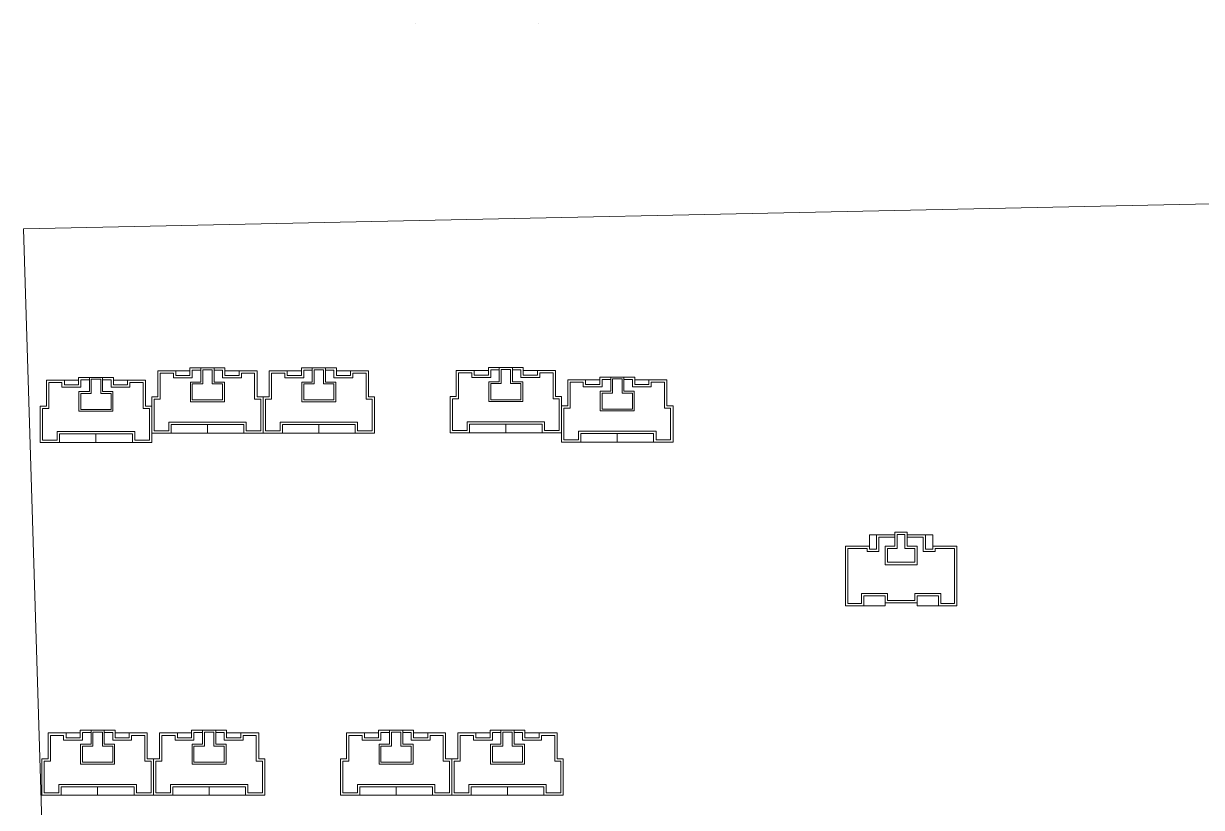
# Model space of a CAD drawing. Extents: x 121658 to 184658, y 9304 to 53801.
# Drawn here: x 125168 to 127662, y 13889 to 15550 of the extents above; entities that cross this region are included whole.
import ezdxf

# ---------------------------------------------------------------- set-up
doc = ezdxf.new("R2010")
doc.units = 0
doc.header["$LTSCALE"] = 1000
doc.header["$MEASUREMENT"] = 0
doc.layers.add('140', color=2, linetype='Continuous', lineweight=5)
doc.layers.add('DingDianTu', color=5, linetype='Continuous', lineweight=0)

# ---------------------------------------------------------------- blocks, each defined once
blk = doc.blocks.new('dafasfd')
at = {"layer": 'DingDianTu', "color": 7, "const_width": 100}
blk.add_lwpolyline([(36368038, 16363912), (36368954, 16361479), (36372042, 16362641), (36374261, 16356745), (36369114, 16354807), (36369537, 16353684), (36361113, 16350514), (36359352, 16355194), (36360288, 16355546), (36359830, 16356763), (36358894, 16356410), (36357556, 16359967)], close=True, dxfattribs=at)
for points in [[(36363546, 16362221), (36362876, 16363999), (36359039, 16362555), (36359708, 16360777)], [(36371734, 16355794), (36372686, 16353267), (36369878, 16352210), (36369350, 16353614)]]:
    blk.add_lwpolyline(points, dxfattribs=at)
at = {"layer": 'DingDianTu', "color": 7}
for points in [[(36369878, 16352210), (36361642, 16349110), (36361113, 16350514)], [(36368038, 16363912), (36371127, 16365074), (36372042, 16362641)]]:
    blk.add_lwpolyline(points, dxfattribs=at)
blk = doc.blocks.new('*E55')
at = {"layer": 'DingDianTu', "color": 7, "xscale": 0.001000002024510444, "yscale": 0.001000000163912773, "zscale": 0.001, "rotation": 339.3761177849276}
blk.add_blockref('dafasfd', (22613, -20413), dxfattribs=at)
blk = doc.blocks.new('*E54')
at = {"layer": 'DingDianTu', "color": 7, "xscale": 0.001000002024510444, "yscale": 0.001000000163912773, "zscale": 0.001, "rotation": 339.3761177849276}
blk.add_blockref('dafasfd', (22613, -20413), dxfattribs=at)

msp = doc.modelspace()

# ---------------------------------------------------------------- linework, layer by layer
at = {"layer": '140', "color": 7}
for p, q in [((129355.8, 15202.8), (125167.8, 15114.9)), ((125167.8, 15114.9), (125250.5, 12436.8)), ((125520.2, 14820.3), (125594.2, 14820.3)), ((125520.2, 14804.3), (125520.2, 14820.3)), ((125543.2, 14820.3), (125543.2, 14790.3)), ((125571.2, 14790.3), (125571.2, 14820.3)), ((125594.2, 14820.3), (125594.2, 14804.3)), ((125756.2, 14820.3), (125830.2, 14820.3)), ((125756.2, 14804.3), (125756.2, 14820.3)), ((125779.2, 14820.3), (125779.2, 14790.3)), ((125807.2, 14790.3), (125807.2, 14820.3)), ((125830.2, 14820.3), (125830.2, 14804.3)), ((126152.2, 14821), (126226.2, 14821)), ((126152.2, 14805), (126152.2, 14821)), ((126175.2, 14821), (126175.2, 14791)), ((126203.2, 14791), (126203.2, 14821)), ((126226.2, 14821), (126226.2, 14805)), ((125216.2, 14794.3), (125254.2, 14794.3)), ((125216.2, 14739.3), (125216.2, 14794.3)), ((125252.2, 14794.3), (125254.2, 14794.3)), ((125254.2, 14794.3), (125284.2, 14794.3)), ((125254.2, 14794.3), (125254.2, 14784.3)), ((125284.2, 14800.3), (125358.2, 14800.3)), ((125284.2, 14784.3), (125284.2, 14800.3)), ((125289.2, 14795.3), (125307.2, 14795.3)), ((125289.2, 14779.3), (125289.2, 14795.3)), ((125307.2, 14800.3), (125307.2, 14770.3)), ((125331.2, 14796.3), (125311.2, 14796.3)), ((125311.2, 14796.3), (125311.2, 14766.3)), ((125331.2, 14766.3), (125331.2, 14796.3)), ((125335.2, 14770.3), (125335.2, 14800.3)), ((125335.2, 14795.3), (125353.2, 14795.3)), ((125353.2, 14795.3), (125353.2, 14779.3)), ((125358.2, 14800.3), (125358.2, 14784.3)), ((125388.2, 14794.3), (125358.2, 14794.3)), ((125388.2, 14794.3), (125426.2, 14794.3)), ((125388.2, 14784.3), (125388.2, 14794.3)), ((125426.2, 14794.3), (125426.2, 14739.3)), ((125452.2, 14814.3), (125490.2, 14814.3)), ((125452.2, 14759.3), (125452.2, 14814.3)), ((125457.2, 14809.3), (125485.2, 14809.3)), ((125457.2, 14754.3), (125457.2, 14809.3)), ((125485.2, 14809.3), (125485.2, 14799.3)), ((125485.2, 14799.3), (125525.2, 14799.3)), ((125488.2, 14814.3), (125490.2, 14814.3)), ((125490.2, 14814.3), (125520.2, 14814.3)), ((125490.2, 14814.3), (125490.2, 14804.3)), ((125490.2, 14804.3), (125520.2, 14804.3)), ((125525.2, 14815.3), (125543.2, 14815.3)), ((125525.2, 14799.3), (125525.2, 14815.3)), ((125567.2, 14816.3), (125547.2, 14816.3)), ((125547.2, 14816.3), (125547.2, 14786.3)), ((125567.2, 14786.3), (125567.2, 14816.3)), ((125571.2, 14815.3), (125589.2, 14815.3)), ((125589.2, 14815.3), (125589.2, 14799.3)), ((125589.2, 14799.3), (125629.2, 14799.3)), ((125624.2, 14814.3), (125594.2, 14814.3)), ((125594.2, 14804.3), (125624.2, 14804.3)), ((125624.2, 14814.3), (125662.2, 14814.3)), ((125624.2, 14804.3), (125624.2, 14814.3)), ((125629.2, 14809.3), (125657.2, 14809.3)), ((125629.2, 14799.3), (125629.2, 14809.3)), ((125657.2, 14809.3), (125657.2, 14754.3)), ((125662.2, 14814.3), (125662.2, 14759.3)), ((125688.2, 14814.3), (125726.2, 14814.3)), ((125688.2, 14759.3), (125688.2, 14814.3)), ((125693.2, 14809.3), (125721.2, 14809.3)), ((125693.2, 14754.3), (125693.2, 14809.3)), ((125721.2, 14809.3), (125721.2, 14799.3)), ((125721.2, 14799.3), (125761.2, 14799.3)), ((125724.2, 14814.3), (125726.2, 14814.3)), ((125726.2, 14814.3), (125756.2, 14814.3)), ((125726.2, 14814.3), (125726.2, 14804.3)), ((125726.2, 14804.3), (125756.2, 14804.3)), ((125761.2, 14815.3), (125779.2, 14815.3)), ((125761.2, 14799.3), (125761.2, 14815.3)), ((125803.2, 14816.3), (125783.2, 14816.3)), ((125783.2, 14816.3), (125783.2, 14786.3)), ((125803.2, 14786.3), (125803.2, 14816.3)), ((125807.2, 14815.3), (125825.2, 14815.3)), ((125825.2, 14815.3), (125825.2, 14799.3)), ((125825.2, 14799.3), (125865.2, 14799.3)), ((125860.2, 14814.3), (125830.2, 14814.3)), ((125830.2, 14804.3), (125860.2, 14804.3)), ((125860.2, 14814.3), (125898.2, 14814.3)), ((125860.2, 14804.3), (125860.2, 14814.3)), ((125865.2, 14809.3), (125893.2, 14809.3)), ((125865.2, 14799.3), (125865.2, 14809.3)), ((125893.2, 14809.3), (125893.2, 14754.3)), ((125898.2, 14814.3), (125898.2, 14759.3)), ((126084.2, 14815), (126122.2, 14815)), ((126084.2, 14760), (126084.2, 14815)), ((126089.2, 14810), (126117.2, 14810)), ((126089.2, 14755), (126089.2, 14810)), ((126117.2, 14810), (126117.2, 14800)), ((126117.2, 14800), (126157.2, 14800)), ((126120.2, 14815), (126122.2, 14815)), ((126122.2, 14815), (126152.2, 14815)), ((126122.2, 14815), (126122.2, 14805)), ((126122.2, 14805), (126152.2, 14805)), ((126157.2, 14816), (126175.2, 14816)), ((126157.2, 14800), (126157.2, 14816)), ((126199.2, 14817), (126179.2, 14817)), ((126179.2, 14817), (126179.2, 14787)), ((126199.2, 14787), (126199.2, 14817)), ((126203.2, 14816), (126221.2, 14816)), ((126221.2, 14816), (126221.2, 14800)), ((126221.2, 14800), (126261.2, 14800)), ((126256.2, 14815), (126226.2, 14815)), ((126226.2, 14805), (126256.2, 14805)), ((126256.2, 14815), (126294.2, 14815)), ((126256.2, 14805), (126256.2, 14815)), ((126261.2, 14810), (126289.2, 14810)), ((126261.2, 14800), (126261.2, 14810)), ((126289.2, 14810), (126289.2, 14755)), ((126294.2, 14815), (126294.2, 14760)), ((126320.2, 14795), (126358.2, 14795)), ((126320.2, 14740), (126320.2, 14795)), ((126356.2, 14795), (126358.2, 14795)), ((126358.2, 14795), (126388.2, 14795)), ((126358.2, 14795), (126358.2, 14785)), ((126388.2, 14801), (126462.2, 14801)), ((126388.2, 14785), (126388.2, 14801)), ((126393.2, 14796), (126411.2, 14796)), ((126393.2, 14780), (126393.2, 14796)), ((126411.2, 14801), (126411.2, 14771)), ((126435.2, 14797), (126415.2, 14797)), ((126415.2, 14797), (126415.2, 14767)), ((126435.2, 14767), (126435.2, 14797)), ((126439.2, 14771), (126439.2, 14801)), ((126439.2, 14796), (126457.2, 14796)), ((126457.2, 14796), (126457.2, 14780)), ((126462.2, 14801), (126462.2, 14785)), ((126492.2, 14795), (126462.2, 14795)), ((126492.2, 14795), (126530.2, 14795)), ((126492.2, 14785), (126492.2, 14795)), ((126530.2, 14795), (126530.2, 14740)), ((125221.2, 14789.3), (125249.2, 14789.3)), ((125221.2, 14734.3), (125221.2, 14789.3)), ((125249.2, 14789.3), (125249.2, 14779.3)), ((125249.2, 14779.3), (125289.2, 14779.3)), ((125254.2, 14784.3), (125284.2, 14784.3)), ((125285.2, 14770.3), (125285.2, 14728.3)), ((125307.2, 14770.3), (125285.2, 14770.3)), ((125357.2, 14770.3), (125335.2, 14770.3)), ((125353.2, 14779.3), (125393.2, 14779.3)), ((125357.2, 14728.3), (125357.2, 14770.3)), ((125358.2, 14784.3), (125388.2, 14784.3)), ((125393.2, 14789.3), (125421.2, 14789.3)), ((125393.2, 14779.3), (125393.2, 14789.3)), ((125421.2, 14789.3), (125421.2, 14734.3)), ((125521.2, 14790.3), (125521.2, 14748.3)), ((125543.2, 14790.3), (125521.2, 14790.3)), ((125525.2, 14786.3), (125525.2, 14752.3)), ((125547.2, 14786.3), (125525.2, 14786.3)), ((125589.2, 14786.3), (125567.2, 14786.3)), ((125593.2, 14790.3), (125571.2, 14790.3)), ((125589.2, 14752.3), (125589.2, 14786.3)), ((125593.2, 14748.3), (125593.2, 14790.3)), ((125757.2, 14790.3), (125757.2, 14748.3)), ((125779.2, 14790.3), (125757.2, 14790.3)), ((125761.2, 14786.3), (125761.2, 14752.3)), ((125783.2, 14786.3), (125761.2, 14786.3)), ((125825.2, 14786.3), (125803.2, 14786.3)), ((125829.2, 14790.3), (125807.2, 14790.3)), ((125825.2, 14752.3), (125825.2, 14786.3)), ((125829.2, 14748.3), (125829.2, 14790.3)), ((126153.2, 14791), (126153.2, 14749)), ((126175.2, 14791), (126153.2, 14791)), ((126157.2, 14787), (126157.2, 14753)), ((126179.2, 14787), (126157.2, 14787)), ((126221.2, 14787), (126199.2, 14787)), ((126225.2, 14791), (126203.2, 14791)), ((126221.2, 14753), (126221.2, 14787)), ((126225.2, 14749), (126225.2, 14791)), ((126325.2, 14790), (126353.2, 14790)), ((126325.2, 14735), (126325.2, 14790)), ((126353.2, 14790), (126353.2, 14780)), ((126353.2, 14780), (126393.2, 14780)), ((126358.2, 14785), (126388.2, 14785)), ((126389.2, 14771), (126389.2, 14729)), ((126411.2, 14771), (126389.2, 14771)), ((126461.2, 14771), (126439.2, 14771)), ((126457.2, 14780), (126497.2, 14780)), ((126461.2, 14729), (126461.2, 14771)), ((126462.2, 14785), (126492.2, 14785)), ((126497.2, 14790), (126525.2, 14790)), ((126497.2, 14780), (126497.2, 14790)), ((126525.2, 14790), (126525.2, 14735)), ((125289.2, 14766.3), (125289.2, 14732.3)), ((125311.2, 14766.3), (125289.2, 14766.3)), ((125353.2, 14766.3), (125331.2, 14766.3)), ((125353.2, 14732.3), (125353.2, 14766.3)), ((125439.2, 14759.3), (125452.2, 14759.3)), ((125439.2, 14682.3), (125439.2, 14759.3)), ((125444.2, 14754.3), (125457.2, 14754.3)), ((125444.2, 14687.3), (125444.2, 14754.3)), ((125521.2, 14749.3), (125521.2, 14748.3)), ((125521.2, 14748.3), (125593.2, 14748.3)), ((125525.2, 14752.3), (125589.2, 14752.3)), ((125592.2, 14748.3), (125593.2, 14748.3)), ((125657.2, 14754.3), (125670.2, 14754.3)), ((125662.2, 14759.3), (125675.2, 14759.3)), ((125670.2, 14754.3), (125670.2, 14687.3)), ((125675.2, 14759.3), (125675.2, 14682.3)), ((125675.2, 14759.3), (125688.2, 14759.3)), ((125675.2, 14682.3), (125675.2, 14759.3)), ((125680.2, 14754.3), (125693.2, 14754.3)), ((125680.2, 14687.3), (125680.2, 14754.3)), ((125757.2, 14749.3), (125757.2, 14748.3)), ((125757.2, 14748.3), (125829.2, 14748.3)), ((125761.2, 14752.3), (125825.2, 14752.3)), ((125828.2, 14748.3), (125829.2, 14748.3)), ((125893.2, 14754.3), (125906.2, 14754.3)), ((125898.2, 14759.3), (125911.2, 14759.3)), ((125906.2, 14754.3), (125906.2, 14687.3)), ((125911.2, 14759.3), (125911.2, 14682.3)), ((126071.2, 14760), (126084.2, 14760)), ((126071.2, 14683), (126071.2, 14760)), ((126076.2, 14755), (126089.2, 14755)), ((126076.2, 14688), (126076.2, 14755)), ((126153.2, 14750), (126153.2, 14749)), ((126153.2, 14749), (126225.2, 14749)), ((126157.2, 14753), (126221.2, 14753)), ((126224.2, 14749), (126225.2, 14749)), ((126289.2, 14755), (126302.2, 14755)), ((126294.2, 14760), (126307.2, 14760)), ((126302.2, 14755), (126302.2, 14688)), ((126307.2, 14760), (126307.2, 14683)), ((126393.2, 14767), (126393.2, 14733)), ((126415.2, 14767), (126393.2, 14767)), ((126457.2, 14767), (126435.2, 14767)), ((126457.2, 14733), (126457.2, 14767)), ((125203.2, 14739.3), (125216.2, 14739.3)), ((125203.2, 14662.3), (125203.2, 14739.3)), ((125208.2, 14734.3), (125221.2, 14734.3)), ((125208.2, 14667.3), (125208.2, 14734.3)), ((125285.2, 14729.3), (125285.2, 14728.3)), ((125285.2, 14728.3), (125357.2, 14728.3)), ((125289.2, 14732.3), (125353.2, 14732.3)), ((125356.2, 14728.3), (125357.2, 14728.3)), ((125421.2, 14734.3), (125434.2, 14734.3)), ((125426.2, 14739.3), (125439.2, 14739.3)), ((125434.2, 14734.3), (125434.2, 14667.3)), ((125439.2, 14739.3), (125439.2, 14662.3)), ((126307.2, 14740), (126320.2, 14740)), ((126307.2, 14663), (126307.2, 14740)), ((126312.2, 14735), (126325.2, 14735)), ((126312.2, 14668), (126312.2, 14735)), ((126389.2, 14730), (126389.2, 14729)), ((126389.2, 14729), (126461.2, 14729)), ((126393.2, 14733), (126457.2, 14733)), ((126460.2, 14729), (126461.2, 14729)), ((126525.2, 14735), (126538.2, 14735)), ((126530.2, 14740), (126543.2, 14740)), ((126538.2, 14735), (126538.2, 14668)), ((126543.2, 14740), (126543.2, 14663)), ((125475.2, 14705.3), (125475.2, 14687.3)), ((125557.2, 14705.3), (125475.2, 14705.3)), ((125480.2, 14700.3), (125480.2, 14682.3)), ((125557.2, 14700.3), (125480.2, 14700.3)), ((125639.2, 14705.3), (125557.2, 14705.3)), ((125634.2, 14700.3), (125557.2, 14700.3)), ((125557.2, 14700.3), (125557.2, 14682.3)), ((125634.2, 14682.3), (125634.2, 14700.3)), ((125639.2, 14687.3), (125639.2, 14705.3)), ((125711.2, 14705.3), (125711.2, 14687.3)), ((125793.2, 14705.3), (125711.2, 14705.3)), ((125716.2, 14700.3), (125716.2, 14682.3)), ((125793.2, 14700.3), (125716.2, 14700.3)), ((125875.2, 14705.3), (125793.2, 14705.3)), ((125870.2, 14700.3), (125793.2, 14700.3)), ((125793.2, 14700.3), (125793.2, 14682.3)), ((125870.2, 14682.3), (125870.2, 14700.3)), ((125875.2, 14687.3), (125875.2, 14705.3)), ((126107.2, 14706), (126107.2, 14688)), ((126189.2, 14706), (126107.2, 14706)), ((126112.2, 14701), (126112.2, 14683)), ((126189.2, 14701), (126112.2, 14701)), ((126271.2, 14706), (126189.2, 14706)), ((126266.2, 14701), (126189.2, 14701)), ((126189.2, 14701), (126189.2, 14683)), ((126266.2, 14683), (126266.2, 14701)), ((126271.2, 14688), (126271.2, 14706)), ((125239.2, 14685.3), (125239.2, 14667.3)), ((125321.2, 14685.3), (125239.2, 14685.3)), ((125244.2, 14680.3), (125244.2, 14662.3)), ((125321.2, 14680.3), (125244.2, 14680.3)), ((125403.2, 14685.3), (125321.2, 14685.3)), ((125398.2, 14680.3), (125321.2, 14680.3)), ((125321.2, 14680.3), (125321.2, 14662.3)), ((125398.2, 14662.3), (125398.2, 14680.3)), ((125403.2, 14667.3), (125403.2, 14685.3)), ((125480.2, 14682.3), (125439.2, 14682.3)), ((125475.2, 14687.3), (125444.2, 14687.3)), ((125557.2, 14682.3), (125480.2, 14682.3)), ((125557.2, 14682.3), (125634.2, 14682.3)), ((125675.2, 14682.3), (125634.2, 14682.3)), ((125670.2, 14687.3), (125639.2, 14687.3)), ((125716.2, 14682.3), (125675.2, 14682.3)), ((125711.2, 14687.3), (125680.2, 14687.3)), ((125793.2, 14682.3), (125716.2, 14682.3)), ((125793.2, 14682.3), (125870.2, 14682.3)), ((125911.2, 14682.3), (125870.2, 14682.3)), ((125906.2, 14687.3), (125875.2, 14687.3)), ((126112.2, 14683), (126071.2, 14683)), ((126107.2, 14688), (126076.2, 14688)), ((126189.2, 14683), (126112.2, 14683)), ((126189.2, 14683), (126266.2, 14683)), ((126307.2, 14683), (126266.2, 14683)), ((126302.2, 14688), (126271.2, 14688)), ((126343.2, 14668), (126312.2, 14668)), ((126343.2, 14686), (126343.2, 14668)), ((126425.2, 14686), (126343.2, 14686)), ((126348.2, 14681), (126348.2, 14663)), ((126425.2, 14681), (126348.2, 14681)), ((126507.2, 14686), (126425.2, 14686)), ((126502.2, 14681), (126425.2, 14681)), ((126425.2, 14681), (126425.2, 14663)), ((126502.2, 14663), (126502.2, 14681)), ((126507.2, 14668), (126507.2, 14686)), ((126538.2, 14668), (126507.2, 14668)), ((125244.2, 14662.3), (125203.2, 14662.3)), ((125239.2, 14667.3), (125208.2, 14667.3)), ((125321.2, 14662.3), (125244.2, 14662.3)), ((125321.2, 14662.3), (125398.2, 14662.3)), ((125439.2, 14662.3), (125398.2, 14662.3)), ((125434.2, 14667.3), (125403.2, 14667.3)), ((126348.2, 14663), (126307.2, 14663)), ((126425.2, 14663), (126348.2, 14663)), ((126425.2, 14663), (126502.2, 14663)), ((126543.2, 14663), (126502.2, 14663)), ((127013.2, 14472.5), (127013.2, 14466.5)), ((127039.2, 14472.5), (127013.2, 14472.5)), ((127039.2, 14466.5), (127039.2, 14472.5)), ((127039.2, 14442.5), (127039.2, 14472.5)), ((126959.2, 14466.5), (126974.2, 14466.5)), ((126959.2, 14442.5), (126959.2, 14466.5)), ((126974.2, 14466.5), (126974.2, 14436.5)), ((127013.2, 14466.5), (126974.2, 14466.5)), ((126979.2, 14461.5), (126979.2, 14431.5)), ((127013.2, 14461.5), (126979.2, 14461.5)), ((127013.2, 14466.5), (127013.2, 14442.5)), ((127018.2, 14467.5), (127018.2, 14466.5)), ((127034.2, 14467.5), (127018.2, 14467.5)), ((127018.2, 14466.5), (127018.2, 14437.5)), ((127034.2, 14437.5), (127034.2, 14467.5)), ((127078.2, 14466.5), (127039.2, 14466.5)), ((127073.2, 14461.5), (127039.2, 14461.5)), ((127073.2, 14431.5), (127073.2, 14461.5)), ((127093.2, 14466.5), (127078.2, 14466.5)), ((127078.2, 14436.5), (127078.2, 14466.5)), ((127093.2, 14442.5), (127093.2, 14466.5)), ((126908.2, 14442.5), (126908.2, 14316.5)), ((126941.2, 14442.5), (126908.2, 14442.5)), ((126913.2, 14437.5), (126913.2, 14321.5)), ((126941.2, 14437.5), (126913.2, 14437.5)), ((126959.2, 14442.5), (126941.2, 14442.5)), ((126954.2, 14437.5), (126941.2, 14437.5)), ((126954.2, 14431.5), (126954.2, 14437.5)), ((126979.2, 14431.5), (126954.2, 14431.5)), ((126959.2, 14436.5), (126959.2, 14442.5)), ((126974.2, 14436.5), (126959.2, 14436.5)), ((126992.2, 14442.5), (126992.2, 14403.5)), ((127013.2, 14442.5), (126992.2, 14442.5)), ((126997.2, 14437.5), (126997.2, 14408.5)), ((127018.2, 14437.5), (126997.2, 14437.5)), ((127055.2, 14437.5), (127034.2, 14437.5)), ((127060.2, 14442.5), (127039.2, 14442.5)), ((127055.2, 14408.5), (127055.2, 14437.5)), ((127060.2, 14403.5), (127060.2, 14442.5)), ((127098.2, 14431.5), (127073.2, 14431.5)), ((127093.2, 14436.5), (127078.2, 14436.5)), ((127093.2, 14442.5), (127093.2, 14436.5)), ((127111.2, 14442.5), (127093.2, 14442.5)), ((127098.2, 14437.5), (127098.2, 14431.5)), ((127111.2, 14437.5), (127098.2, 14437.5)), ((127144.2, 14442.5), (127111.2, 14442.5)), ((127139.2, 14437.5), (127111.2, 14437.5)), ((127139.2, 14321.5), (127139.2, 14437.5)), ((127144.2, 14316.5), (127144.2, 14442.5)), ((126992.2, 14403.5), (127060.2, 14403.5)), ((126997.2, 14408.5), (127055.2, 14408.5)), ((126913.2, 14321.5), (126942.2, 14321.5)), ((126942.2, 14342.5), (126997.2, 14342.5)), ((126942.2, 14321.5), (126942.2, 14342.5)), ((126947.2, 14337.5), (126992.2, 14337.5)), ((126947.2, 14316.5), (126947.2, 14337.5)), ((126992.2, 14337.5), (126992.2, 14322.5)), ((126992.2, 14316.5), (126992.2, 14322.5)), ((126992.2, 14322.5), (127026.2, 14322.5)), ((126997.2, 14342.5), (126997.2, 14327.5)), ((126997.2, 14327.5), (127026.2, 14327.5)), ((127026.2, 14327.5), (127055.2, 14327.5)), ((127026.2, 14322.5), (127060.2, 14322.5)), ((127055.2, 14342.5), (127110.2, 14342.5)), ((127055.2, 14327.5), (127055.2, 14342.5)), ((127060.2, 14337.5), (127105.2, 14337.5)), ((127060.2, 14322.5), (127060.2, 14337.5)), ((127060.2, 14316.5), (127060.2, 14322.5)), ((127105.2, 14337.5), (127105.2, 14316.5)), ((127110.2, 14342.5), (127110.2, 14321.5)), ((127110.2, 14321.5), (127139.2, 14321.5)), ((126908.2, 14316.5), (126947.2, 14316.5)), ((126947.2, 14316.5), (126992.2, 14316.5)), ((127105.2, 14316.5), (127060.2, 14316.5)), ((127105.2, 14316.5), (127144.2, 14316.5)), ((125219.7, 14047), (125257.7, 14047)), ((125219.7, 13992), (125219.7, 14047)), ((125255.7, 14047), (125257.7, 14047)), ((125257.7, 14047), (125287.7, 14047)), ((125257.7, 14047), (125257.7, 14037)), ((125287.7, 14053), (125361.7, 14053)), ((125287.7, 14037), (125287.7, 14053)), ((125292.7, 14048), (125310.7, 14048)), ((125292.7, 14032), (125292.7, 14048)), ((125310.7, 14053), (125310.7, 14023)), ((125334.7, 14049), (125314.7, 14049)), ((125314.7, 14049), (125314.7, 14019)), ((125334.7, 14019), (125334.7, 14049)), ((125338.7, 14023), (125338.7, 14053)), ((125338.7, 14048), (125356.7, 14048)), ((125356.7, 14048), (125356.7, 14032)), ((125361.7, 14053), (125361.7, 14037)), ((125391.7, 14047), (125361.7, 14047)), ((125391.7, 14047), (125429.7, 14047)), ((125391.7, 14037), (125391.7, 14047)), ((125429.7, 14047), (125429.7, 13992)), ((125455.7, 14047), (125493.7, 14047)), ((125455.7, 13992), (125455.7, 14047)), ((125491.7, 14047), (125493.7, 14047)), ((125493.7, 14047), (125523.7, 14047)), ((125493.7, 14047), (125493.7, 14037)), ((125523.7, 14053), (125597.7, 14053)), ((125523.7, 14037), (125523.7, 14053)), ((125528.7, 14048), (125546.7, 14048)), ((125528.7, 14032), (125528.7, 14048)), ((125546.7, 14053), (125546.7, 14023)), ((125570.7, 14049), (125550.7, 14049)), ((125550.7, 14049), (125550.7, 14019)), ((125570.7, 14019), (125570.7, 14049)), ((125574.7, 14023), (125574.7, 14053)), ((125574.7, 14048), (125592.7, 14048)), ((125592.7, 14048), (125592.7, 14032)), ((125597.7, 14053), (125597.7, 14037)), ((125627.7, 14047), (125597.7, 14047)), ((125627.7, 14047), (125665.7, 14047)), ((125627.7, 14037), (125627.7, 14047)), ((125665.7, 14047), (125665.7, 13992)), ((125851.7, 14047), (125889.7, 14047)), ((125851.7, 13992), (125851.7, 14047)), ((125887.7, 14047), (125889.7, 14047)), ((125889.7, 14047), (125919.7, 14047)), ((125889.7, 14047), (125889.7, 14037)), ((125919.7, 14053), (125993.7, 14053)), ((125919.7, 14037), (125919.7, 14053)), ((125924.7, 14048), (125942.7, 14048)), ((125924.7, 14032), (125924.7, 14048)), ((125942.7, 14053), (125942.7, 14023)), ((125966.7, 14049), (125946.7, 14049)), ((125946.7, 14049), (125946.7, 14019)), ((125966.7, 14019), (125966.7, 14049)), ((125970.7, 14023), (125970.7, 14053)), ((125970.7, 14048), (125988.7, 14048)), ((125988.7, 14048), (125988.7, 14032)), ((125993.7, 14053), (125993.7, 14037)), ((126023.7, 14047), (125993.7, 14047)), ((126023.7, 14047), (126061.7, 14047)), ((126023.7, 14037), (126023.7, 14047)), ((126061.7, 14047), (126061.7, 13992)), ((126087.7, 14047), (126125.7, 14047)), ((126087.7, 13992), (126087.7, 14047)), ((126123.7, 14047), (126125.7, 14047)), ((126125.7, 14047), (126155.7, 14047)), ((126125.7, 14047), (126125.7, 14037)), ((126155.7, 14053), (126229.7, 14053)), ((126155.7, 14037), (126155.7, 14053)), ((126160.7, 14048), (126178.7, 14048)), ((126160.7, 14032), (126160.7, 14048)), ((126178.7, 14053), (126178.7, 14023)), ((126202.7, 14049), (126182.7, 14049)), ((126182.7, 14049), (126182.7, 14019)), ((126202.7, 14019), (126202.7, 14049)), ((126206.7, 14023), (126206.7, 14053)), ((126206.7, 14048), (126224.7, 14048)), ((126224.7, 14048), (126224.7, 14032)), ((126229.7, 14053), (126229.7, 14037)), ((126259.7, 14047), (126229.7, 14047)), ((126259.7, 14047), (126297.7, 14047)), ((126259.7, 14037), (126259.7, 14047)), ((126297.7, 14047), (126297.7, 13992)), ((125224.7, 14042), (125252.7, 14042)), ((125224.7, 13987), (125224.7, 14042)), ((125252.7, 14042), (125252.7, 14032)), ((125252.7, 14032), (125292.7, 14032)), ((125257.7, 14037), (125287.7, 14037)), ((125288.7, 14023), (125288.7, 13981)), ((125310.7, 14023), (125288.7, 14023)), ((125360.7, 14023), (125338.7, 14023)), ((125356.7, 14032), (125396.7, 14032)), ((125360.7, 13981), (125360.7, 14023)), ((125361.7, 14037), (125391.7, 14037)), ((125396.7, 14042), (125424.7, 14042)), ((125396.7, 14032), (125396.7, 14042)), ((125424.7, 14042), (125424.7, 13987)), ((125460.7, 14042), (125488.7, 14042)), ((125460.7, 13987), (125460.7, 14042)), ((125488.7, 14042), (125488.7, 14032)), ((125488.7, 14032), (125528.7, 14032)), ((125493.7, 14037), (125523.7, 14037)), ((125524.7, 14023), (125524.7, 13981)), ((125546.7, 14023), (125524.7, 14023)), ((125596.7, 14023), (125574.7, 14023)), ((125592.7, 14032), (125632.7, 14032)), ((125596.7, 13981), (125596.7, 14023)), ((125597.7, 14037), (125627.7, 14037)), ((125632.7, 14042), (125660.7, 14042)), ((125632.7, 14032), (125632.7, 14042)), ((125660.7, 14042), (125660.7, 13987)), ((125856.7, 14042), (125884.7, 14042)), ((125856.7, 13987), (125856.7, 14042)), ((125884.7, 14042), (125884.7, 14032)), ((125884.7, 14032), (125924.7, 14032)), ((125889.7, 14037), (125919.7, 14037)), ((125920.7, 14023), (125920.7, 13981)), ((125942.7, 14023), (125920.7, 14023)), ((125992.7, 14023), (125970.7, 14023)), ((125988.7, 14032), (126028.7, 14032)), ((125992.7, 13981), (125992.7, 14023)), ((125993.7, 14037), (126023.7, 14037)), ((126028.7, 14042), (126056.7, 14042)), ((126028.7, 14032), (126028.7, 14042)), ((126056.7, 14042), (126056.7, 13987)), ((126092.7, 14042), (126120.7, 14042)), ((126092.7, 13987), (126092.7, 14042)), ((126120.7, 14042), (126120.7, 14032)), ((126120.7, 14032), (126160.7, 14032)), ((126125.7, 14037), (126155.7, 14037)), ((126156.7, 14023), (126156.7, 13981)), ((126178.7, 14023), (126156.7, 14023)), ((126228.7, 14023), (126206.7, 14023)), ((126224.7, 14032), (126264.7, 14032)), ((126228.7, 13981), (126228.7, 14023)), ((126229.7, 14037), (126259.7, 14037)), ((126264.7, 14042), (126292.7, 14042)), ((126264.7, 14032), (126264.7, 14042)), ((126292.7, 14042), (126292.7, 13987)), ((125292.7, 14019), (125292.7, 13985)), ((125314.7, 14019), (125292.7, 14019)), ((125356.7, 14019), (125334.7, 14019)), ((125356.7, 13985), (125356.7, 14019)), ((125528.7, 14019), (125528.7, 13985)), ((125550.7, 14019), (125528.7, 14019)), ((125592.7, 14019), (125570.7, 14019)), ((125592.7, 13985), (125592.7, 14019)), ((125924.7, 14019), (125924.7, 13985)), ((125946.7, 14019), (125924.7, 14019)), ((125988.7, 14019), (125966.7, 14019)), ((125988.7, 13985), (125988.7, 14019)), ((126160.7, 14019), (126160.7, 13985)), ((126182.7, 14019), (126160.7, 14019)), ((126224.7, 14019), (126202.7, 14019)), ((126224.7, 13985), (126224.7, 14019)), ((125206.7, 13992), (125219.7, 13992)), ((125206.7, 13915), (125206.7, 13992)), ((125211.7, 13987), (125224.7, 13987)), ((125211.7, 13920), (125211.7, 13987)), ((125288.7, 13982), (125288.7, 13981)), ((125288.7, 13981), (125360.7, 13981)), ((125292.7, 13985), (125356.7, 13985)), ((125359.7, 13981), (125360.7, 13981)), ((125424.7, 13987), (125437.7, 13987)), ((125429.7, 13992), (125442.7, 13992)), ((125437.7, 13987), (125437.7, 13920)), ((125442.7, 13992), (125442.7, 13915)), ((125442.7, 13992), (125455.7, 13992)), ((125442.7, 13915), (125442.7, 13992)), ((125447.7, 13987), (125460.7, 13987)), ((125447.7, 13920), (125447.7, 13987)), ((125524.7, 13982), (125524.7, 13981)), ((125524.7, 13981), (125596.7, 13981)), ((125528.7, 13985), (125592.7, 13985)), ((125595.7, 13981), (125596.7, 13981)), ((125660.7, 13987), (125673.7, 13987)), ((125665.7, 13992), (125678.7, 13992)), ((125673.7, 13987), (125673.7, 13920)), ((125678.7, 13992), (125678.7, 13915)), ((125838.7, 13992), (125851.7, 13992)), ((125838.7, 13915), (125838.7, 13992)), ((125843.7, 13987), (125856.7, 13987)), ((125843.7, 13920), (125843.7, 13987)), ((125920.7, 13982), (125920.7, 13981)), ((125920.7, 13981), (125992.7, 13981)), ((125924.7, 13985), (125988.7, 13985)), ((125991.7, 13981), (125992.7, 13981)), ((126056.7, 13987), (126069.7, 13987)), ((126061.7, 13992), (126074.7, 13992)), ((126069.7, 13987), (126069.7, 13920)), ((126074.7, 13992), (126074.7, 13915)), ((126074.7, 13992), (126087.7, 13992)), ((126074.7, 13915), (126074.7, 13992)), ((126079.7, 13987), (126092.7, 13987)), ((126079.7, 13920), (126079.7, 13987)), ((126156.7, 13982), (126156.7, 13981)), ((126156.7, 13981), (126228.7, 13981)), ((126160.7, 13985), (126224.7, 13985)), ((126227.7, 13981), (126228.7, 13981)), ((126292.7, 13987), (126305.7, 13987)), ((126297.7, 13992), (126310.7, 13992)), ((126305.7, 13987), (126305.7, 13920)), ((126310.7, 13992), (126310.7, 13915)), ((125242.7, 13920), (125211.7, 13920)), ((125242.7, 13938), (125242.7, 13920)), ((125324.7, 13938), (125242.7, 13938)), ((125247.7, 13933), (125247.7, 13915)), ((125324.7, 13933), (125247.7, 13933)), ((125406.7, 13938), (125324.7, 13938)), ((125401.7, 13933), (125324.7, 13933)), ((125324.7, 13933), (125324.7, 13915)), ((125401.7, 13915), (125401.7, 13933)), ((125406.7, 13920), (125406.7, 13938)), ((125437.7, 13920), (125406.7, 13920)), ((125478.7, 13920), (125447.7, 13920)), ((125478.7, 13938), (125478.7, 13920)), ((125560.7, 13938), (125478.7, 13938)), ((125483.7, 13933), (125483.7, 13915)), ((125560.7, 13933), (125483.7, 13933)), ((125642.7, 13938), (125560.7, 13938)), ((125637.7, 13933), (125560.7, 13933)), ((125560.7, 13933), (125560.7, 13915)), ((125637.7, 13915), (125637.7, 13933)), ((125642.7, 13920), (125642.7, 13938)), ((125673.7, 13920), (125642.7, 13920)), ((125874.7, 13920), (125843.7, 13920)), ((125874.7, 13938), (125874.7, 13920)), ((125956.7, 13938), (125874.7, 13938)), ((125879.7, 13933), (125879.7, 13915)), ((125956.7, 13933), (125879.7, 13933)), ((126038.7, 13938), (125956.7, 13938)), ((126033.7, 13933), (125956.7, 13933)), ((125956.7, 13933), (125956.7, 13915)), ((126033.7, 13915), (126033.7, 13933)), ((126038.7, 13920), (126038.7, 13938)), ((126069.7, 13920), (126038.7, 13920)), ((126110.7, 13920), (126079.7, 13920)), ((126110.7, 13938), (126110.7, 13920)), ((126192.7, 13938), (126110.7, 13938)), ((126115.7, 13933), (126115.7, 13915)), ((126192.7, 13933), (126115.7, 13933)), ((126274.7, 13938), (126192.7, 13938)), ((126269.7, 13933), (126192.7, 13933)), ((126192.7, 13933), (126192.7, 13915)), ((126269.7, 13915), (126269.7, 13933)), ((126274.7, 13920), (126274.7, 13938)), ((126305.7, 13920), (126274.7, 13920)), ((125247.7, 13915), (125206.7, 13915)), ((125324.7, 13915), (125247.7, 13915)), ((125324.7, 13915), (125401.7, 13915)), ((125442.7, 13915), (125401.7, 13915)), ((125483.7, 13915), (125442.7, 13915)), ((125560.7, 13915), (125483.7, 13915)), ((125560.7, 13915), (125637.7, 13915)), ((125678.7, 13915), (125637.7, 13915)), ((125879.7, 13915), (125838.7, 13915)), ((125956.7, 13915), (125879.7, 13915)), ((125956.7, 13915), (126033.7, 13915)), ((126074.7, 13915), (126033.7, 13915)), ((126115.7, 13915), (126074.7, 13915)), ((126192.7, 13915), (126115.7, 13915)), ((126192.7, 13915), (126269.7, 13915)), ((126310.7, 13915), (126269.7, 13915))]:
    msp.add_line(p, q, dxfattribs=at)

# ---------------------------------------------------------------- block references
at = {"layer": '140', "color": 7, "xscale": 0.01000000000931323, "yscale": 0.01000000000931323, "zscale": 0.01}
for name, p in [('*E55', (125374.4, 15728.7)), ('*E54', (125634.4, 15728.7))]:
    msp.add_blockref(name, p, dxfattribs=at)

doc.saveas('drawing.dxf')
